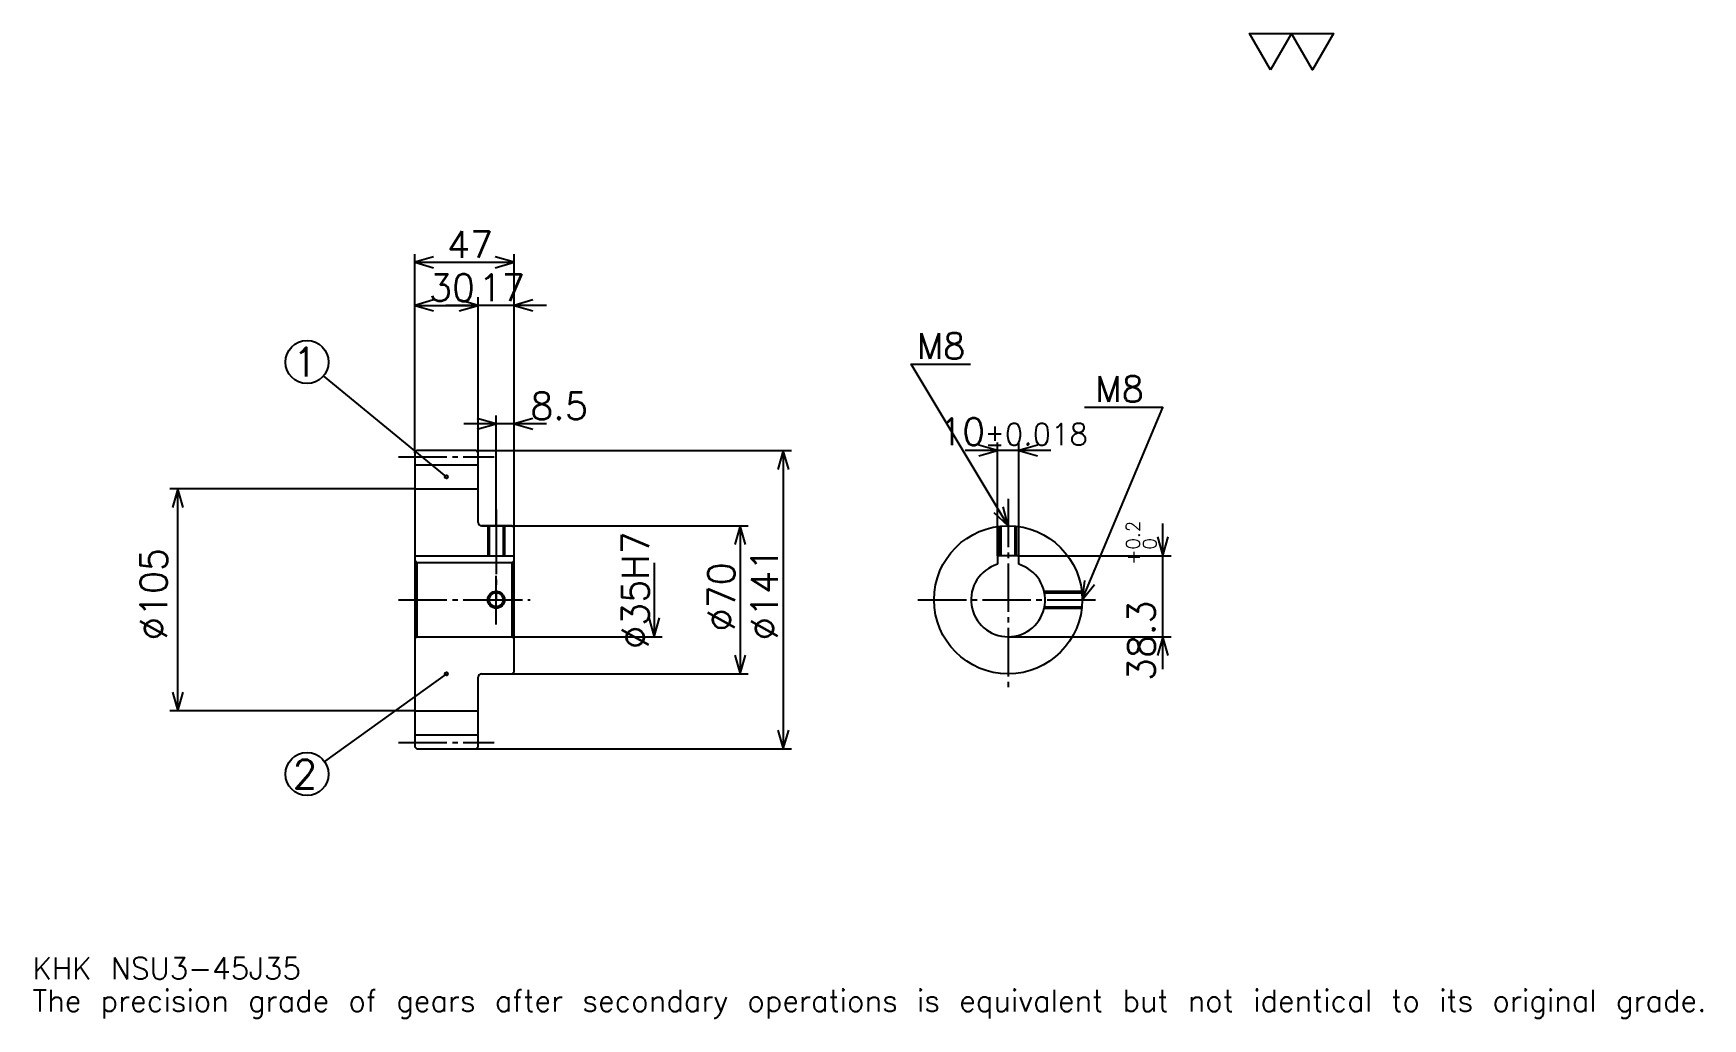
# Model space of a CAD drawing. Extents: x 26 to 815, y 9 to 475.
import ezdxf

# ---------------------------------------------------------------- set-up
doc = ezdxf.new("R2010")
doc.units = 0
doc.linetypes.add('DASHDOT', pattern=[30.521738, 22.891304, -2.543478, 2.543478, -2.543478])
doc.layers.get('0').update_dxf_attribs({"linetype": 'CONTINUOUS'})
doc.layers.add('DASHDOT', color=6, linetype='DASHDOT')
doc.styles.add('KANJI', font='TXT', dxfattribs={"bigfont": 'BIGFONT'})

msp = doc.modelspace()

# ---------------------------------------------------------------- linework, layer by layer
at = {"color": 5}
for p, q in [((206.021729, 277.793488), (206.021729, 370.630432)), ((206.021729, 366.815216), (253.021729, 366.815216)), ((253.021729, 277.793488), (253.021729, 370.630432)), ((236.021729, 277.793488), (236.021729, 350.282623)), ((206.021729, 346.467407), (236.021729, 346.467407)), ((268.282593, 346.467407), (220.760864, 346.467407)), ((221.021729, 265.418488), (163.005768, 313.195496)), ((244.521729, 277.793488), (244.521729, 294.326111)), ((268.282593, 290.510864), (229.260864, 290.510864)), ((206.021729, 276.793488), (206.021729, 277.793488)), ((235.021729, 277.793488), (253.021729, 277.793488)), ((236.021729, 276.793488), (236.021729, 277.793488)), ((244.521729, 242.293488), (244.521729, 277.793488)), ((244.521729, 242.293488), (244.521729, 277.793488)), ((253.021729, 277.793488), (384.010864, 277.793488)), ((253.021729, 241.293488), (253.021729, 277.793488)), ((380.195648, 277.793488), (380.195648, 136.793488)), ((506.673889, 277.902191), (466.152161, 277.902191)), ((481.413025, 228.093491), (481.413025, 281.717407)), ((491.413025, 228.093491), (491.413025, 281.717407)), ((206.021729, 259.793488), (90.293472, 259.793488)), ((94.108688, 154.793488), (94.108688, 259.793488)), ((237.521729, 242.293488), (253.021729, 242.293488)), ((253.021729, 242.293488), (363.663025, 242.293488)), ((359.847809, 242.293488), (359.847809, 172.293488)), ((559.565186, 174.532623), (559.565186, 243.354355)), ((319.152161, 224.793488), (319.152161, 189.793488)), ((491.413025, 228.093491), (563.380371, 228.093491)), ((253.021729, 189.793488), (322.967377, 189.793488)), ((486.413025, 189.793488), (563.380371, 189.793488)), ((221.021729, 172.293488), (163.412003, 130.863922)), ((237.521729, 172.293488), (253.021729, 172.293488)), ((253.021729, 172.293488), (363.663025, 172.293488)), ((206.021729, 154.793488), (90.293472, 154.793488)), ((235.021729, 136.793488), (253.021729, 136.793488)), ((253.021729, 136.793488), (384.010864, 136.793488))]:
    msp.add_line(p, q, dxfattribs=at)
at = {"color": 4}
for p, q in [((206.021729, 271.043488), (236.021729, 271.043488)), ((206.021729, 259.793488), (236.021729, 259.793488)), ((206.021729, 228.093491), (253.021729, 228.093491)), ((207.021729, 224.793488), (207.021729, 189.793488)), ((252.021729, 224.793488), (253.021729, 225.793488)), ((252.021729, 189.793488), (253.021729, 188.793488)), ((206.021729, 154.793488), (236.021729, 154.793488)), ((206.021729, 143.543488), (236.021729, 143.543488))]:
    msp.add_line(p, q, dxfattribs=at)
at = {"color": 7}
msp.add_lwpolyline([(610.434753, 457.82608), (600.515198, 475.019989), (640.19342, 475.019989), (630.273865, 457.82608), (620.354309, 475.019989), (610.434753, 457.82608)], dxfattribs=at)
at = {"color": 5}
for points in [[(214.923904, 369.358704), (206.021729, 366.815216), (214.923904, 364.271729)], [(244.119553, 364.271729), (253.021729, 366.815216), (244.119553, 369.358704)], [(214.923904, 349.010864), (206.021729, 346.467407), (214.923904, 343.92395)], [(227.119553, 343.92395), (236.021729, 346.467407), (227.119553, 349.010864)], [(227.119553, 343.92395), (236.021729, 346.467407), (227.119553, 349.010864)], [(261.923889, 349.010864), (253.021729, 346.467407), (261.923889, 343.92395)], [(486.413025, 242.293488), (440.630432, 318.597839), (468.608673, 318.597839)], [(235.619553, 287.967407), (244.521729, 290.510864), (235.619553, 293.054352)], [(261.923889, 293.054352), (253.021729, 290.510864), (261.923889, 287.967407)], [(521.413025, 207.293488), (559.565186, 298.25), (522.43042, 298.25)], [(382.739136, 268.891296), (380.195648, 277.793488), (377.652161, 268.891296)], [(472.510864, 275.358704), (481.413025, 277.902191), (472.510864, 280.445679)], [(500.315186, 280.445679), (491.413025, 277.902191), (500.315186, 275.358704)], [(96.652168, 250.891312), (94.108688, 259.793488), (91.565208, 250.891312)], [(479.651886, 248.618439), (486.413025, 242.293488), (484.013916, 251.235657)], [(362.391296, 233.391312), (359.847809, 242.293488), (357.304321, 233.391312)], [(557.021729, 236.995667), (559.565186, 228.093491), (562.108643, 236.995667)], [(522.510925, 216.486557), (521.413025, 207.293488), (527.201904, 214.51889)], [(316.608673, 198.695663), (319.152161, 189.793488), (321.695648, 198.695663)], [(562.108643, 180.891312), (559.565186, 189.793488), (557.021729, 180.891312)], [(357.304321, 181.195663), (359.847809, 172.293488), (362.391296, 181.195663)], [(91.565208, 163.695663), (94.108688, 154.793488), (96.652168, 163.695663)], [(377.652161, 145.695663), (380.195648, 136.793488), (382.739136, 145.695663)]]:
    msp.add_lwpolyline(points, dxfattribs=at)
at = {"color": 4}
for points in [[(236.021729, 243.793488), (236.021729, 276.793488), (235.021729, 277.793488), (207.021729, 277.793488), (206.021729, 276.793488), (206.021729, 188.793488)], [(237.521729, 172.293488), (252.021729, 172.293488), (253.021729, 173.293488), (253.021729, 241.293488), (252.021729, 242.293488), (237.521729, 242.293488)], [(240.521729, 242.293488), (240.521729, 228.093491)], [(241.196732, 242.293488), (241.196732, 228.093491)], [(247.846725, 242.293488), (247.846725, 228.093491)], [(248.521729, 242.293488), (248.521729, 228.093491)], [(482.413025, 228.093491), (482.413025, 242.064163)], [(483.088013, 228.093491), (483.088013, 242.135193)], [(489.738037, 228.093491), (489.738037, 242.135193)], [(490.413025, 228.093491), (490.413025, 242.064163)], [(206.021729, 188.793488), (207.021729, 189.793488), (252.021729, 189.793488), (252.021729, 224.793488), (207.021729, 224.793488), (206.021729, 225.793488)], [(491.413025, 224.063995), (491.413025, 228.093491), (481.413025, 228.093491), (481.413025, 224.063995)], [(503.449738, 211.293488), (521.183716, 211.293488)], [(503.594238, 210.618484), (521.254761, 210.618484)], [(503.449738, 203.293488), (521.183716, 203.293488)], [(503.594238, 203.968491), (521.254761, 203.968491)], [(206.021729, 188.793488), (206.021729, 137.793488), (207.021729, 136.793488), (235.021729, 136.793488), (236.021729, 137.793488), (236.021729, 170.793488)]]:
    msp.add_lwpolyline(points, dxfattribs=at)
at = {"color": 5}
for centre, radius in [((155.152161, 319.663055), 10.173913), ((221.021729, 265.418488), 0.763044), ((221.021729, 172.293488), 0.763044), ((155.152161, 124.92392), 10.173913)]:
    msp.add_circle(centre, radius, dxfattribs=at)
at = {"color": 4}
for centre, radius in [((486.413025, 207.293488), 35), ((244.521729, 207.293488), 3.325)]:
    msp.add_circle(centre, radius, dxfattribs=at)
at = {"color": 7}
msp.add_circle((244.521729, 207.293488), 4, dxfattribs=at)
at = {"color": 4}
for centre, radius, start, end in [((237.521729, 243.793488), 1.5, 180, 270), ((486.413025, 207.293488), 17.5, 106.601549926, 73.398450074), ((237.521729, 170.793488), 1.5, 90, 180)]:
    msp.add_arc(centre, radius, start, end, dxfattribs=at)
at = {"layer": 'DASHDOT', "color": 7}
for p, q in [((198.391296, 274.793488), (243.652161, 274.793488)), ((486.413025, 255.01088), (486.413025, 164.663055)), ((244.521729, 242.293488), (244.521729, 207.293488)), ((198.391296, 207.293488), (260.652161, 207.293488)), ((443.782593, 207.293488), (529.043457, 207.293488)), ((198.391296, 139.793488), (243.652161, 139.793488))]:
    msp.add_line(p, q, dxfattribs=at)
for points in [[(244.521729, 249.92392), (244.521729, 220.463058)], [(244.521729, 195.663055), (244.521729, 218.92392)], [(232.891296, 207.293488), (256.152161, 207.293488)]]:
    msp.add_lwpolyline(points, dxfattribs=at)

# ---------------------------------------------------------------- texts
at = {"color": 7, "style": 'KANJI'}
for s, height, p in [('47', 12.717391, (221.255432, 368.850006)), ('30', 12.717391, (212.755417, 348.502197)), ('17', 12.717391, (236.255432, 348.502197)), ('M8', 12.208696, (443.173889, 321.141296)), ('1', 13.565217, (148.369553, 312.880432)), ('M8', 12.208696, (527.517395, 300.793488)), ('8.5', 12.717391, (260.652161, 292.545654)), ('10', 12.717391, (453.803101, 280.445679)), ('%%p0.018', 10.173913, (475.293945, 280.445679)), ('2', 13.565217, (148.369553, 118.141312)), ('KHK NSU3-45J35', 10.173913, (25.434782, 27.97826)), ('The precision grade of gears after secondary operations is equivalent but not identical to its original grade.', 10.173913, (25.434782, 12.717391))]:
    msp.add_text(s, height=height, dxfattribs=at).set_placement(p)
for s, height, p in [('%%c35H7', 12.717391, (316.608673, 184.084244)), ('0.2', 6.358696, (548.628235, 231.019287)), ('%%c105', 12.717391, (89.021729, 188.217407)), ('+', 6.358696, (548.628235, 223.897552)), ('0', 6.358696, (556.513, 231.019287)), ('%%c70', 12.717391, (357.304321, 192.350555)), ('%%c141', 12.717391, (377.652161, 188.217407)), ('38.3', 12.717391, (555.75, 168.851654))]:
    msp.add_text(s, height=height, rotation=90, dxfattribs=at).set_placement(p)

doc.saveas('drawing.dxf')
